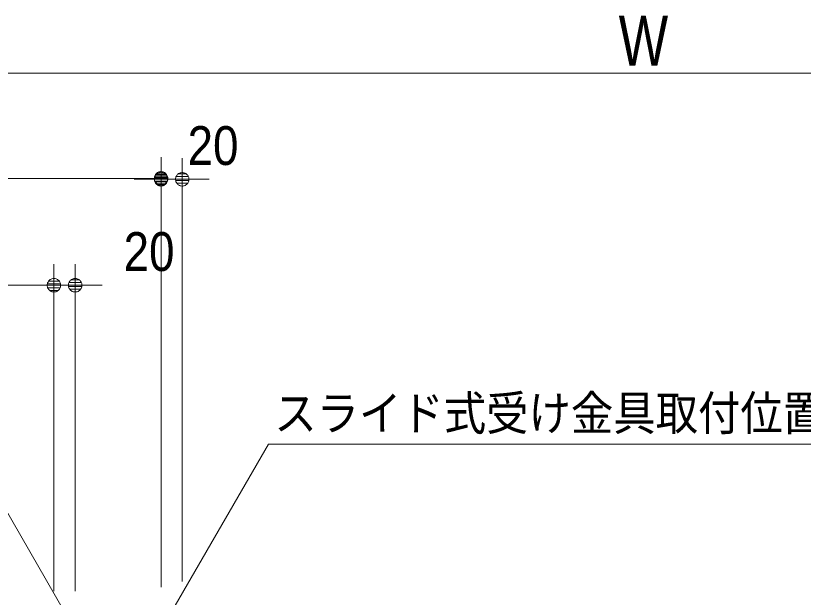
# Model space of a CAD drawing. Units: millimetres, scale not verified. Extents: x -6062 to 6062, y -3045 to 3045.
# Drawn here: x -3596 to -2853, y 406 to 954 of the extents above; entities that cross this region are included whole.
import ezdxf
from ezdxf.enums import TextEntityAlignment as Align

# ---------------------------------------------------------------- set-up
doc = ezdxf.new("R2010")
doc.units = ezdxf.units.MM
doc.header["$LTSCALE"] = 20
for name, color, linetype, lineweight in [('0-0_2寸法-1', 7, 'Continuous', 9), ('0-1_0', 7, 'Continuous', 9), ('0-2_2寸法-2', 7, 'Continuous', 9), ('0-3_2寸法-3', 7, 'Continuous', 9)]:
    doc.layers.add(name, color=color, linetype=linetype, lineweight=lineweight)
doc.styles.add('ＭＳ ゴシック', font='')
doc.styles.add('ＭＳ Ｐゴシック', font='')
doc.styles.get('ＭＳ ゴシック').set_extended_font_data('MS Gothic')
doc.styles.get('ＭＳ Ｐゴシック').set_extended_font_data('MS PGothic')

# ---------------------------------------------------------------- blocks, each defined once
blk = doc.blocks.new('_Dot')
at = {"layer": '0-1_0'}
for p, q in [((-10, 0), (-20, 0)), ((9.78, 2), (-9.78, 2)), ((7.99, 6), (-7.99, 6)), ((9.16, -3.98), (-9.16, -3.98)), ((6, -7.98), (-6, -7.98))]:
    blk.add_line(p, q, dxfattribs=at)
for points in [[(10, 0), (9.92, 1.25), (9.69, 2.49), (9.3, 3.68), (8.76, 4.82), (8.09, 5.88), (7.29, 6.85), (6.37, 7.71), (5.36, 8.44), (4.26, 9.05), (3.09, 9.51), (1.87, 9.82), (0.63, 9.98), (-0.63, 9.98), (-1.87, 9.82), (-3.09, 9.51), (-4.26, 9.05), (-5.36, 8.44), (-6.37, 7.71), (-7.29, 6.85), (-8.09, 5.88), (-8.76, 4.82), (-9.3, 3.68), (-9.69, 2.49), (-9.92, 1.25), (-10, 0), (0, 0)], [(-10, 0), (-9.92, -1.25), (-9.69, -2.49), (-9.3, -3.68), (-8.76, -4.82), (-8.09, -5.88), (-7.29, -6.85), (-6.37, -7.71), (-5.36, -8.44), (-4.26, -9.05), (-3.09, -9.51), (-1.87, -9.82), (-0.63, -9.98), (0.63, -9.98), (1.87, -9.82), (3.09, -9.51), (4.26, -9.05), (5.36, -8.44), (6.37, -7.71), (7.29, -6.85), (8.09, -5.88), (8.76, -4.82), (9.3, -3.68), (9.69, -2.49), (9.92, -1.25), (10, 0), (0, 0)]]:
    blk.add_lwpolyline(points, close=True, dxfattribs=at)

msp = doc.modelspace()

# ---------------------------------------------------------------- linework, layer by layer
at = {"layer": '0-0_2寸法-1'}
for p, q in [((-1225.21, 900), (-4781.79, 900)), ((-3458.5, 415.25), (-3458.5, 820.89)), ((-3471.21, 800.89), (-4774.79, 800.89)), ((-3559.5, 411.27), (-3559.5, 720)), ((-3572.21, 700), (-4774.79, 700))]:
    msp.add_line(p, q, dxfattribs=at)
at = {"layer": '0-2_2寸法-2'}
for p, q in [((-3458.5, 420.6), (-3458.5, 820)), ((-3438.5, 420.6), (-3438.5, 820)), ((-3471.21, 800), (-3483.92, 800)), ((-3458.5, 800), (-3438.5, 800)), ((-3425.79, 800), (-3413.08, 800)), ((-3559.5, 411.27), (-3559.5, 720)), ((-3539.5, 411.47), (-3539.5, 720)), ((-3572.21, 700), (-3584.92, 700)), ((-3559.5, 700), (-3539.5, 700)), ((-3526.79, 700), (-3514.08, 700))]:
    msp.add_line(p, q, dxfattribs=at)
at = {"layer": '0-3_2寸法-3'}
for points in [[(-3549.5, 392), (-3640.72, 550), (-4257.5, 550)], [(-3448.5, 391.8), (-3357.17, 550), (-2755.24, 550)]]:
    msp.add_lwpolyline(points, dxfattribs=at)

# ---------------------------------------------------------------- block references
at = {"layer": '0-0_2寸法-1', "xscale": 0.6356201, "yscale": 0.6356201}
for p in [(-3458.5, 800.89), (-3559.5, 700)]:
    msp.add_blockref('_Dot', p, dxfattribs=at)
at = {"layer": '0-2_2寸法-2', "xscale": 0.6356201, "yscale": 0.6356201}
for p in [(-3458.5, 800), (-3559.5, 700)]:
    msp.add_blockref('_Dot', p, dxfattribs=at)
at = {"layer": '0-2_2寸法-2', "xscale": 0.6356201, "yscale": 0.6356201, "rotation": 180}
for p in [(-3438.5, 800), (-3539.5, 700)]:
    msp.add_blockref('_Dot', p, dxfattribs=at)

# ---------------------------------------------------------------- texts
at = {"layer": '0-0_2寸法-1', "style": 'ＭＳ Ｐゴシック', "width": 0.8}
msp.add_text('W', height=47.21, dxfattribs=at).set_placement((-3026.96, 892.93), align=Align.BOTTOM_LEFT)
at = {"layer": '0-2_2寸法-2', "style": 'ＭＳ Ｐゴシック', "width": 0.9}
for p in [(-3433.48, 802.48), (-3493.82, 702.48)]:
    msp.add_text('20', height=36.66, dxfattribs=at).set_placement(p, align=Align.BOTTOM_LEFT)
at = {"layer": '0-3_2寸法-3', "style": 'ＭＳ ゴシック', "width": 0.9}
msp.add_text('スライド式受け金具取付位置', height=32.55, dxfattribs=at).set_placement((-3351.76, 553.34), align=Align.BOTTOM_LEFT)

doc.saveas('drawing.dxf')
